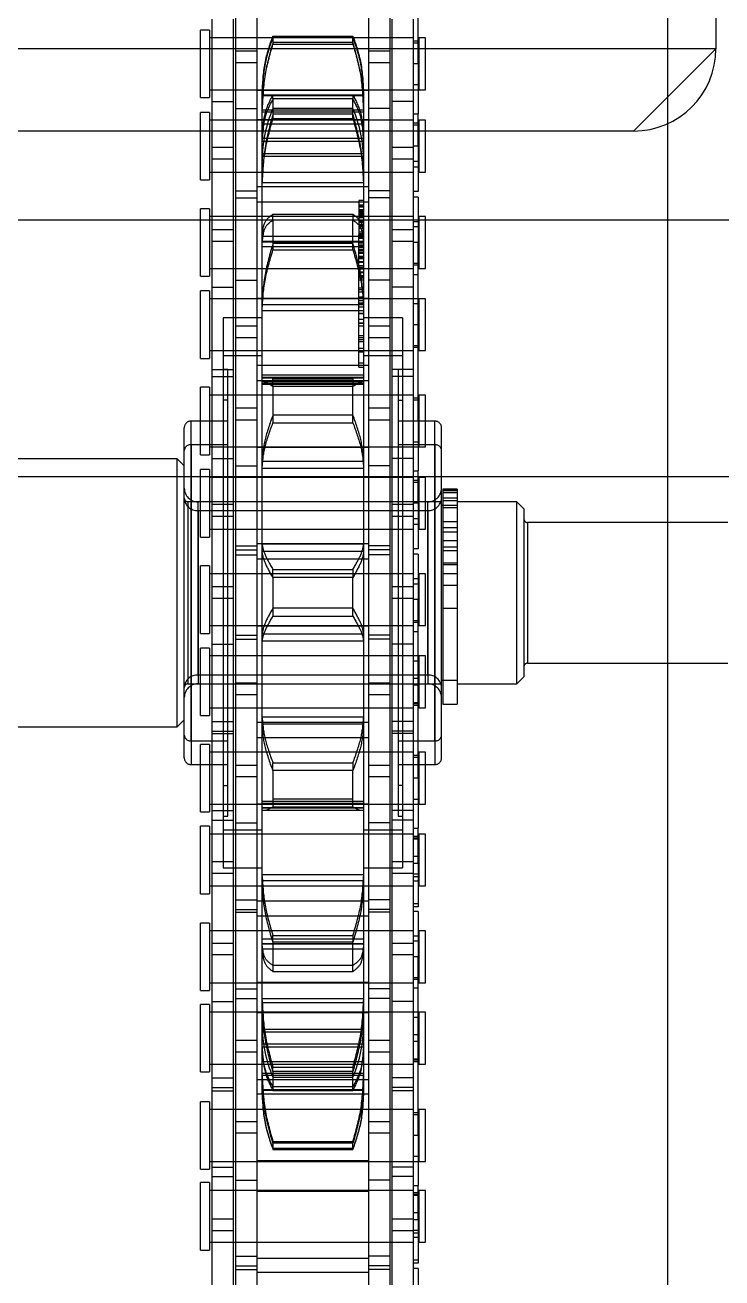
# Model space of a CAD drawing. Header units: metres. Extents: x 0 to 63075, y 0 to 44550.
# Drawn here: x 14129 to 14178.5, y 27195.8 to 27284.9 of the extents above; entities that cross this region are included whole.
import ezdxf

# ---------------------------------------------------------------- set-up
doc = ezdxf.new("R2010")
doc.units = ezdxf.units.M
doc.header["$LTSCALE"] = 75
doc.linetypes.add('HIDDEN2', pattern=[4.7625, 3.175, -1.5875])
for name, color, linetype in [('SDM', 7, 'Continuous'), ('SL4', 4, 'Continuous'), ('ST1', 7, 'HIDDEN2')]:
    doc.layers.add(name, color=color, linetype=linetype)

# ---------------------------------------------------------------- blocks, each defined once
blk = doc.blocks.new('A$Cb6dca9d5')
at = {"layer": 'SL4'}
blk.add_line((328.24, 215), (328.24, 1004.763), dxfattribs=at)
at = {"layer": 'ST1'}
for p, q in [((328.24, 215), (328.24, 1004.763)), ((331.65, 588.9), (331.65, 543.45)), ((310.489, 542.377), (310.489, 555.077)), ((297.515, 539.202), (297.515, 548.297)), ((299.035, 539.202), (299.035, 548.297)), ((306.965, 539.202), (306.965, 548.297)), ((308.485, 539.202), (308.485, 548.297)), ((295.843, 536.457), (295.843, 545.552)), ((297.363, 536.457), (297.363, 545.552)), ((308.637, 536.457), (308.637, 545.552)), ((310.157, 536.457), (310.157, 545.552)), ((295, 539.979), (295, 544.776)), ((295.659, 544.776), (295, 544.776)), ((295.659, 544.776), (295.659, 539.979)), ((300.157, 544.35), (305.843, 544.35)), ((331.65, 543.45), (54.35, 543.45)), ((310.157, 544.222), (295.659, 544.222)), ((297.363, 544.222), (295.843, 544.222)), ((299.035, 544.222), (297.515, 544.222)), ((306.965, 544.222), (299.035, 544.222)), ((300.157, 544.269), (300.157, 543.773)), ((305.843, 544.269), (300.157, 544.269)), ((305.843, 543.893), (300.157, 543.893)), ((300.157, 543.773), (305.843, 543.773)), ((305.843, 543.773), (305.843, 544.269)), ((308.485, 544.222), (306.965, 544.222)), ((310.157, 544.222), (308.637, 544.222)), ((310.489, 543.996), (310.157, 543.996)), ((310.526, 543.853), (310.157, 543.853)), ((310.526, 544.222), (310.526, 540.532)), ((311, 544.222), (310.526, 544.222)), ((311, 540.532), (311, 544.222)), ((325.8, 537.6), (331.65, 543.45)), ((297.515, 543.309), (299.035, 543.309)), ((306.965, 543.309), (308.485, 543.309)), ((299.035, 542.449), (297.515, 542.449)), ((308.485, 542.449), (306.965, 542.449)), ((310.489, 542.377), (310.157, 542.377)), ((310.489, 542.377), (310.489, 538.825)), ((310.157, 540.901), (310.526, 540.901)), ((295, 539.979), (295.659, 539.979)), ((295.659, 540.532), (310.157, 540.532)), ((295.843, 540.532), (297.363, 540.532)), ((297.515, 540.532), (299.035, 540.532)), ((299.035, 540.532), (306.965, 540.532)), ((306.965, 540.489), (299.035, 540.489)), ((299.395, 540.141), (299.395, 540.261)), ((299.395, 539.073), (299.395, 540.217)), ((306.605, 540.141), (299.395, 540.141)), ((306.605, 540.098), (299.395, 540.098)), ((300.157, 540.152), (305.843, 540.152)), ((300.157, 539.88), (300.157, 540.152)), ((300.157, 539.88), (300.157, 539.206)), ((305.843, 539.88), (300.157, 539.88)), ((305.843, 540.152), (305.843, 539.88)), ((305.843, 539.206), (305.843, 539.88)), ((306.605, 540.261), (306.605, 540.141)), ((306.605, 540.217), (306.605, 539.073)), ((306.965, 540.532), (308.485, 540.532)), ((308.637, 540.532), (310.489, 540.532)), ((310.526, 540.532), (311, 540.532)), ((295.843, 539.704), (297.363, 539.704)), ((297.515, 539.202), (299.035, 539.202)), ((297.515, 532.852), (297.515, 539.202)), ((299.035, 532.852), (299.035, 539.202)), ((306.605, 539.078), (299.395, 539.078)), ((299.395, 538.943), (299.395, 539.073)), ((300.157, 539.206), (300.157, 538.491)), ((305.843, 539.206), (300.157, 539.206)), ((305.843, 538.491), (305.843, 539.206)), ((306.605, 539.073), (306.605, 538.943)), ((308.485, 539.202), (306.965, 539.202)), ((306.965, 532.852), (306.965, 539.202)), ((308.485, 532.852), (308.485, 539.202)), ((310.157, 539.704), (308.637, 539.704)), ((295, 534.131), (295, 538.928)), ((295.659, 538.928), (295, 538.928)), ((295.659, 538.928), (295.659, 534.131)), ((310.157, 538.374), (295.659, 538.374)), ((297.363, 538.374), (295.843, 538.374)), ((299.035, 538.374), (297.515, 538.374)), ((299.035, 538.417), (306.965, 538.417)), ((306.965, 538.374), (299.035, 538.374)), ((306.605, 538.943), (299.395, 538.943)), ((299.395, 536.95), (299.395, 538.943)), ((299.395, 538.12), (306.605, 538.12)), ((305.843, 538.798), (300.157, 538.798)), ((300.157, 538.491), (305.843, 538.491)), ((306.605, 538.943), (306.605, 536.95)), ((308.485, 538.374), (306.965, 538.374)), ((310.157, 538.374), (308.637, 538.374)), ((310.157, 538.825), (310.489, 538.825)), ((310.489, 538.148), (310.157, 538.148)), ((310.489, 536.529), (310.489, 538.825)), ((310.526, 538.374), (310.526, 534.684)), ((311, 538.374), (310.526, 538.374)), ((311, 534.684), (311, 538.374)), ((325.8, 537.6), (60.2, 537.6)), ((310.526, 538.005), (310.157, 538.005)), ((295.843, 535.597), (295.843, 536.457)), ((295.843, 536.457), (297.363, 536.457)), ((297.363, 535.597), (297.363, 536.457)), ((306.605, 537.072), (299.395, 537.072)), ((299.395, 535.47), (299.395, 536.95)), ((306.605, 536.856), (299.395, 536.856)), ((306.605, 536.95), (306.605, 535.47)), ((308.637, 535.597), (308.637, 536.457)), ((308.637, 536.457), (310.157, 536.457)), ((310.489, 536.529), (310.157, 536.529)), ((310.157, 535.597), (310.157, 536.457)), ((310.489, 536.529), (310.489, 533.298)), ((295.843, 526.502), (295.843, 535.597)), ((297.363, 535.597), (295.843, 535.597)), ((297.363, 526.502), (297.363, 535.597)), ((299.395, 536.004), (306.605, 536.004)), ((299.395, 535.823), (306.605, 535.823)), ((299.395, 533.746), (299.395, 535.47)), ((306.605, 535.47), (306.605, 533.746)), ((308.637, 526.502), (308.637, 535.597)), ((310.157, 535.597), (308.637, 535.597)), ((310.157, 526.502), (310.157, 535.597)), ((295.659, 534.684), (310.157, 534.684)), ((295.843, 534.684), (297.363, 534.684)), ((297.515, 534.684), (299.035, 534.684)), ((299.035, 534.684), (306.965, 534.684)), ((306.965, 534.684), (308.485, 534.684)), ((308.637, 534.684), (310.157, 534.684)), ((310.489, 535.422), (310.157, 535.422)), ((310.157, 535.053), (310.526, 535.053)), ((310.526, 534.684), (311, 534.684)), ((295, 534.131), (295.659, 534.131)), ((306.605, 533.918), (299.395, 533.918)), ((299.395, 533.623), (299.395, 533.746)), ((306.605, 533.746), (306.605, 533.623)), ((297.515, 533.354), (299.035, 533.354)), ((297.515, 532.852), (299.035, 532.852)), ((297.515, 523.757), (297.515, 532.852)), ((306.965, 533.637), (299.035, 533.637)), ((299.035, 523.757), (299.035, 532.852)), ((306.605, 533.623), (299.395, 533.623)), ((299.395, 529.802), (299.395, 533.623)), ((306.605, 533.623), (306.605, 529.802)), ((308.485, 533.354), (306.965, 533.354)), ((308.485, 532.852), (306.965, 532.852)), ((306.965, 523.757), (306.965, 532.852)), ((308.485, 523.757), (308.485, 532.852)), ((310.489, 533.298), (310.157, 533.298)), ((310.489, 532.908), (310.157, 532.908)), ((310.489, 532.908), (310.489, 529.677)), ((295, 527.279), (295, 532.076)), ((295.659, 532.076), (295, 532.076)), ((295.659, 532.076), (295.659, 527.279)), ((299.035, 532.569), (306.965, 532.569)), ((306.27, 532.66), (306.27, 532.276)), ((306.605, 532.66), (306.27, 532.66)), ((306.605, 532.325), (306.27, 532.325)), ((306.27, 532.276), (306.605, 532.276)), ((306.27, 532.276), (306.27, 532.201)), ((306.27, 532.201), (306.27, 531.904)), ((306.27, 532.201), (306.605, 532.201)), ((306.605, 531.996), (306.27, 531.996)), ((306.27, 531.99), (306.605, 531.99)), ((306.27, 531.925), (306.605, 531.925)), ((306.27, 531.904), (306.27, 531.815)), ((306.27, 531.904), (306.605, 531.904)), ((337.765, 531.25), (262.765, 531.25)), ((310.157, 531.522), (295.659, 531.522)), ((297.363, 531.522), (295.843, 531.522)), ((299.035, 531.522), (297.515, 531.522)), ((306.965, 531.522), (299.035, 531.522)), ((300.157, 531.685), (305.843, 531.685)), ((300.157, 531.255), (300.157, 531.685)), ((300.157, 531.255), (300.157, 529.141)), ((305.843, 531.255), (300.157, 531.255)), ((305.843, 531.685), (305.843, 531.255)), ((305.843, 529.141), (305.843, 531.255)), ((306.605, 531.833), (306.27, 531.833)), ((306.27, 531.815), (306.27, 531.485)), ((306.27, 531.815), (306.605, 531.815)), ((306.605, 531.683), (306.27, 531.683)), ((306.27, 531.682), (306.605, 531.682)), ((306.605, 531.664), (306.27, 531.664)), ((306.27, 531.643), (306.605, 531.643)), ((306.27, 531.492), (306.605, 531.492)), ((306.27, 531.485), (306.27, 530.703)), ((306.27, 531.485), (306.605, 531.485)), ((306.27, 531.483), (306.605, 531.483)), ((306.27, 531.464), (306.605, 531.464)), ((306.27, 531.455), (306.605, 531.455)), ((306.27, 531.255), (306.605, 531.255)), ((306.27, 531.193), (306.605, 531.193)), ((306.27, 531.154), (306.605, 531.154)), ((306.27, 531.096), (306.605, 531.096)), ((308.485, 531.522), (306.965, 531.522)), ((310.157, 531.522), (308.637, 531.522)), ((310.526, 531.153), (310.157, 531.153)), ((310.526, 531.522), (310.526, 527.832)), ((311, 531.522), (310.526, 531.522)), ((311, 527.832), (311, 531.522)), ((295.843, 530.609), (297.363, 530.609)), ((306.605, 530.106), (299.395, 530.106)), ((306.27, 530.944), (306.605, 530.944)), ((306.27, 530.868), (306.605, 530.868)), ((306.27, 530.844), (306.605, 530.844)), ((306.27, 530.703), (306.27, 530.247)), ((306.27, 530.703), (306.605, 530.703)), ((306.27, 530.441), (306.605, 530.441)), ((306.27, 530.309), (306.605, 530.309)), ((306.27, 530.247), (306.605, 530.247)), ((306.27, 530.028), (306.27, 530.247)), ((306.27, 530.155), (306.605, 530.155)), ((306.27, 530.139), (306.605, 530.139)), ((308.637, 530.609), (310.157, 530.609)), ((310.489, 530.784), (310.157, 530.784)), ((297.363, 529.749), (295.843, 529.749)), ((299.395, 524.924), (299.395, 529.802)), ((306.605, 529.743), (299.395, 529.743)), ((299.395, 529.729), (306.605, 529.729)), ((299.395, 529.388), (306.605, 529.388)), ((305.843, 529.597), (300.157, 529.597)), ((306.27, 530.069), (306.605, 530.069)), ((306.27, 530.034), (306.605, 530.034)), ((306.27, 529.342), (306.27, 530.028)), ((306.27, 530.028), (306.605, 530.028)), ((306.27, 530.005), (306.605, 530.005)), ((306.27, 529.976), (306.605, 529.976)), ((306.27, 529.766), (306.605, 529.766)), ((306.27, 529.648), (306.605, 529.648)), ((306.27, 529.501), (306.605, 529.501)), ((306.27, 529.481), (306.605, 529.481)), ((306.27, 529.166), (306.27, 529.342)), ((306.27, 529.342), (306.605, 529.342)), ((306.27, 529.313), (306.605, 529.313)), ((306.605, 529.802), (306.605, 524.924)), ((310.157, 529.749), (308.637, 529.749)), ((310.489, 529.677), (310.157, 529.677)), ((310.489, 516.977), (310.489, 529.677)), ((300.157, 529.141), (305.843, 529.141)), ((306.27, 528.275), (306.27, 529.166)), ((306.27, 529.166), (306.605, 529.166)), ((306.27, 529.112), (306.605, 529.112)), ((306.27, 528.99), (306.605, 528.99)), ((306.27, 528.905), (306.605, 528.905)), ((306.27, 528.702), (306.605, 528.702)), ((306.27, 528.604), (306.605, 528.604)), ((306.27, 528.529), (306.605, 528.529)), ((306.27, 528.313), (306.605, 528.313)), ((295.659, 527.832), (310.157, 527.832)), ((295.843, 527.832), (297.363, 527.832)), ((297.515, 527.832), (299.035, 527.832)), ((299.035, 527.832), (306.965, 527.832)), ((306.965, 527.789), (299.035, 527.789)), ((306.27, 528.045), (306.27, 528.275)), ((306.27, 528.275), (306.605, 528.275)), ((306.27, 528.048), (306.605, 528.048)), ((306.27, 526.692), (306.27, 528.045)), ((306.27, 528.045), (306.605, 528.045)), ((306.27, 527.919), (306.605, 527.919)), ((306.27, 527.812), (306.605, 527.812)), ((306.27, 527.59), (306.605, 527.59)), ((306.27, 527.531), (306.605, 527.531)), ((306.965, 527.832), (308.485, 527.832)), ((308.637, 527.832), (310.157, 527.832)), ((310.157, 528.201), (310.526, 528.201)), ((310.489, 528.058), (310.157, 528.058)), ((310.526, 527.832), (311, 527.832)), ((295, 527.279), (295.659, 527.279)), ((297.515, 527.004), (299.035, 527.004)), ((306.27, 527.323), (306.605, 527.323)), ((306.27, 527.243), (306.605, 527.243)), ((306.27, 527.17), (306.605, 527.17)), ((306.27, 527.024), (306.605, 527.024)), ((306.27, 526.458), (306.27, 526.692)), ((308.485, 527.004), (306.965, 527.004)), ((310.489, 527.381), (310.157, 527.381)), ((295, 521.431), (295, 526.228)), ((295.659, 526.228), (295, 526.228)), ((295.659, 526.228), (295.659, 521.431)), ((310.157, 525.674), (295.659, 525.674)), ((295.843, 526.502), (297.363, 526.502)), ((295.843, 520.152), (295.843, 526.502)), ((297.363, 525.674), (295.843, 525.674)), ((297.363, 520.152), (297.363, 526.502)), ((299.035, 525.674), (297.515, 525.674)), ((299.035, 525.717), (306.965, 525.717)), ((306.965, 525.674), (299.035, 525.674)), ((306.27, 526.458), (306.605, 526.458)), ((306.27, 525.373), (306.27, 526.458)), ((306.27, 526.338), (306.605, 526.338)), ((306.27, 526.162), (306.605, 526.162)), ((306.27, 525.818), (306.605, 525.818)), ((308.485, 525.674), (306.965, 525.674)), ((310.157, 526.502), (308.637, 526.502)), ((308.637, 520.152), (308.637, 526.502)), ((310.489, 525.674), (308.637, 525.674)), ((310.157, 520.152), (310.157, 526.502)), ((310.526, 525.674), (310.526, 521.984)), ((311, 525.674), (310.526, 525.674)), ((311, 521.984), (311, 525.674)), ((306.605, 525.243), (299.395, 525.243)), ((299.395, 524.821), (299.395, 524.924)), ((306.605, 524.821), (299.395, 524.821)), ((299.395, 519.633), (299.395, 524.821)), ((306.27, 525.553), (306.605, 525.553)), ((306.27, 525.102), (306.27, 525.373)), ((306.27, 525.373), (306.605, 525.373)), ((306.27, 525.368), (306.605, 525.368)), ((306.27, 525.322), (306.605, 525.322)), ((306.27, 525.102), (306.605, 525.102)), ((306.27, 524.21), (306.27, 525.102)), ((306.605, 524.924), (306.605, 524.821)), ((306.605, 524.821), (306.605, 519.633)), ((310.526, 525.305), (310.157, 525.305)), ((296.625, 524.307), (296.625, 521.617)), ((299.395, 524.307), (296.625, 524.307)), ((306.27, 524.658), (306.605, 524.658)), ((306.27, 524.633), (306.605, 524.633)), ((306.27, 522.162), (306.27, 524.21)), ((306.27, 524.21), (306.605, 524.21)), ((306.27, 523.969), (306.605, 523.969)), ((306.27, 523.938), (306.605, 523.938)), ((309.375, 524.307), (306.605, 524.307)), ((309.375, 524.307), (309.375, 521.617)), ((297.515, 522.897), (297.515, 523.757)), ((297.515, 523.757), (299.035, 523.757)), ((299.035, 522.897), (299.035, 523.757)), ((306.27, 523.736), (306.605, 523.736)), ((306.27, 523.065), (306.605, 523.065)), ((306.965, 522.897), (306.965, 523.757)), ((306.965, 523.757), (308.485, 523.757)), ((308.485, 522.897), (308.485, 523.757)), ((310.489, 523.829), (310.157, 523.829)), ((297.515, 513.802), (297.515, 522.897)), ((299.035, 522.897), (297.515, 522.897)), ((299.035, 513.802), (299.035, 522.897)), ((306.27, 522.906), (306.605, 522.906)), ((306.27, 522.764), (306.605, 522.764)), ((306.27, 522.635), (306.605, 522.635)), ((306.27, 521.889), (306.27, 522.162)), ((306.27, 522.162), (306.605, 522.162)), ((306.965, 513.802), (306.965, 522.897)), ((308.485, 522.897), (306.965, 522.897)), ((308.485, 513.802), (308.485, 522.897)), ((310.157, 522.353), (310.526, 522.353)), ((310.489, 522.21), (310.157, 522.21)), ((295, 521.431), (295.659, 521.431)), ((295.659, 521.984), (310.157, 521.984)), ((295.843, 521.984), (297.363, 521.984)), ((296.625, 521.617), (296.625, 485.219)), ((299.395, 521.617), (296.625, 521.617)), ((297.515, 521.984), (299.035, 521.984)), ((299.035, 521.984), (306.965, 521.984)), ((306.27, 521.889), (306.605, 521.889)), ((306.27, 520.816), (306.27, 521.889)), ((309.375, 521.617), (306.605, 521.617)), ((306.965, 521.984), (308.485, 521.984)), ((308.637, 521.984), (310.157, 521.984)), ((309.375, 521.617), (309.375, 485.219)), ((310.526, 521.984), (311, 521.984)), ((295.843, 520.654), (297.363, 520.654)), ((296.944, 520.642), (296.625, 520.642)), ((296.944, 518.457), (296.944, 520.642)), ((306.965, 520.937), (299.035, 520.937)), ((306.27, 521.117), (306.605, 521.117)), ((306.27, 520.816), (306.605, 520.816)), ((310.157, 520.654), (308.637, 520.654)), ((309.056, 520.642), (309.056, 518.457)), ((309.375, 520.642), (309.056, 520.642)), ((295.843, 520.152), (297.363, 520.152)), ((295.843, 511.057), (295.843, 520.152)), ((297.363, 511.057), (297.363, 520.152)), ((299.035, 519.869), (306.965, 519.869)), ((306.608, 520.229), (299.393, 520.229)), ((306.608, 519.735), (299.393, 519.735)), ((306.605, 520.083), (299.395, 520.083)), ((299.395, 520.052), (306.605, 520.052)), ((299.395, 513.669), (299.395, 519.633)), ((306.605, 519.618), (299.395, 519.618)), ((299.395, 519.593), (306.605, 519.593)), ((300.157, 519.435), (300.157, 519.971)), ((300.157, 519.971), (305.843, 519.971)), ((300.157, 519.435), (300.157, 516.851)), ((305.843, 519.435), (300.157, 519.435)), ((305.843, 519.971), (305.843, 519.435)), ((305.843, 516.851), (305.843, 519.435)), ((306.605, 519.633), (306.605, 513.669)), ((310.157, 520.152), (308.637, 520.152)), ((308.637, 511.057), (308.637, 520.152)), ((310.157, 511.057), (310.157, 520.152)), ((295, 514.579), (295, 519.376)), ((295.659, 519.376), (295, 519.376)), ((295.659, 519.376), (295.659, 514.579)), ((310.157, 518.822), (295.659, 518.822)), ((297.363, 518.822), (295.843, 518.822)), ((299.035, 518.822), (297.515, 518.822)), ((306.965, 518.822), (299.035, 518.822)), ((308.485, 518.822), (306.965, 518.822)), ((310.157, 518.822), (308.637, 518.822)), ((310.489, 518.596), (310.157, 518.596)), ((310.526, 518.822), (310.526, 515.132)), ((311, 518.822), (310.526, 518.822)), ((311, 515.132), (311, 518.822)), ((296.944, 518.457), (296.625, 518.457)), ((296.944, 488.883), (296.944, 518.457)), ((297.515, 517.909), (299.035, 517.909)), ((306.965, 517.909), (308.485, 517.909)), ((309.056, 518.457), (309.375, 518.457)), ((309.056, 518.457), (309.056, 488.883)), ((310.526, 518.453), (310.157, 518.453)), ((296.944, 516.978), (294.344, 516.978)), ((294.344, 494.228), (294.344, 516.977)), ((299.035, 517.049), (297.515, 517.049)), ((305.843, 517.401), (300.157, 517.401)), ((300.157, 516.851), (305.843, 516.851)), ((308.485, 517.049), (306.965, 517.049)), ((311.656, 516.978), (309.056, 516.978)), ((310.489, 516.977), (310.157, 516.977)), ((310.489, 516.977), (310.489, 513.425)), ((311.656, 494.228), (311.656, 516.977)), ((293.855, 514.875), (293.855, 516.489)), ((312.145, 514.875), (312.145, 516.489)), ((294.344, 515.297), (294.344, 492.548)), ((296.944, 515.297), (294.344, 515.297)), ((295.659, 515.132), (310.157, 515.132)), ((295.843, 515.132), (297.363, 515.132)), ((297.515, 515.132), (299.035, 515.132)), ((299.035, 515.132), (306.965, 515.132)), ((306.965, 515.089), (299.035, 515.089)), ((306.965, 515.132), (308.485, 515.132)), ((308.637, 515.132), (310.489, 515.132)), ((311.656, 515.297), (309.056, 515.297)), ((310.157, 515.501), (310.526, 515.501)), ((310.526, 515.132), (311, 515.132)), ((311.656, 515.297), (311.656, 492.548)), ((293.355, 514.288), (262.765, 514.288)), ((293.355, 512.977), (293.355, 514.288)), ((293.855, 513.788), (293.355, 514.288)), ((293.855, 493.036), (293.855, 514.875)), ((295, 514.579), (295.659, 514.579)), ((295.843, 514.304), (297.363, 514.304)), ((306.605, 514.097), (299.395, 514.097)), ((310.157, 514.304), (308.637, 514.304)), ((312.145, 493.036), (312.145, 514.875)), ((295, 508.731), (295, 513.528)), ((295.659, 513.528), (295, 513.528)), ((295.659, 513.528), (295.659, 508.731)), ((297.515, 513.802), (299.035, 513.802)), ((297.515, 507.452), (297.515, 513.802)), ((299.035, 507.452), (299.035, 513.802)), ((299.395, 513.6), (299.395, 513.669)), ((306.605, 513.6), (299.395, 513.6)), ((299.395, 507.7), (299.395, 513.6)), ((306.605, 513.669), (306.605, 513.6)), ((306.605, 513.6), (306.605, 507.7)), ((308.485, 513.802), (306.965, 513.802)), ((306.965, 507.452), (306.965, 513.802)), ((308.485, 507.452), (308.485, 513.802)), ((310.157, 513.425), (310.489, 513.425)), ((310.489, 511.129), (310.489, 513.425)), ((337.765, 513), (231.25, 513)), ((293.355, 495.238), (293.355, 512.977)), ((310.157, 512.974), (295.659, 512.974)), ((297.363, 512.974), (295.843, 512.974)), ((299.035, 512.974), (297.515, 512.974)), ((299.035, 513.017), (306.965, 513.017)), ((306.965, 512.974), (299.035, 512.974)), ((308.485, 512.974), (306.965, 512.974)), ((310.157, 512.974), (308.637, 512.974)), ((310.489, 512.748), (310.157, 512.748)), ((310.526, 512.605), (310.157, 512.605)), ((310.526, 512.974), (310.526, 509.284)), ((311, 512.974), (310.526, 512.974)), ((311, 509.284), (311, 512.974)), ((312.245, 512.124), (312.245, 496.837)), ((313.245, 512.124), (312.245, 512.124)), ((313.245, 512.092), (312.245, 512.092)), ((312.245, 512.033), (313.245, 512.033)), ((312.245, 511.899), (313.245, 511.899)), ((312.245, 511.513), (313.245, 511.513)), ((312.245, 511.51), (313.245, 511.51)), ((313.245, 512.124), (313.245, 496.837)), ((312.145, 511.238), (294.105, 511.238)), ((294.105, 511.23), (294.105, 498.295)), ((311.168, 511.238), (294.832, 511.238)), ((294.832, 498.914), (294.832, 511.232)), ((294.832, 510.611), (294.832, 498.293)), ((294.832, 510.611), (311.168, 510.611)), ((295.843, 510.197), (295.843, 511.057)), ((295.843, 511.057), (297.363, 511.057)), ((297.363, 510.197), (297.363, 511.057)), ((308.637, 510.197), (308.637, 511.057)), ((308.637, 511.057), (310.157, 511.057)), ((310.489, 511.129), (310.157, 511.129)), ((310.157, 510.197), (310.157, 511.057)), ((310.489, 511.129), (310.489, 507.898)), ((311.168, 498.914), (311.168, 511.232)), ((311.168, 510.611), (311.168, 498.293)), ((313.245, 510.963), (312.145, 510.963)), ((312.245, 511.321), (313.245, 511.321)), ((313.245, 510.963), (312.245, 510.963)), ((313.245, 510.794), (312.245, 510.794)), ((317.5, 511.238), (313.245, 511.238)), ((317.5, 510.346), (317.5, 511.238)), ((318, 510.738), (317.5, 511.238)), ((318, 510.738), (318, 509.915)), ((295.843, 501.102), (295.843, 510.197)), ((297.363, 510.197), (295.843, 510.197)), ((297.363, 501.102), (297.363, 510.197)), ((308.637, 501.102), (308.637, 510.197)), ((310.157, 510.197), (308.637, 510.197)), ((310.157, 501.102), (310.157, 510.197)), ((310.489, 510.022), (310.157, 510.022)), ((310.157, 509.653), (310.526, 509.653)), ((312.245, 509.837), (313.245, 509.837)), ((317.5, 498.288), (317.5, 510.346)), ((318, 509.915), (318, 498.788)), ((332.5, 509.763), (318.25, 509.763)), ((318.25, 509.762), (318.25, 499.799)), ((295, 508.731), (295.659, 508.731)), ((295.659, 509.284), (310.157, 509.284)), ((295.843, 509.284), (297.363, 509.284)), ((297.515, 509.284), (299.035, 509.284)), ((299.035, 509.284), (306.965, 509.284)), ((306.965, 509.284), (308.485, 509.284)), ((308.637, 509.284), (310.157, 509.284)), ((310.526, 509.284), (311, 509.284)), ((312.245, 509.405), (313.245, 509.405)), ((312.245, 509.094), (313.245, 509.094)), ((297.515, 508.093), (299.035, 508.093)), ((297.515, 507.818), (299.035, 507.818)), ((306.965, 508.237), (299.035, 508.237)), ((306.605, 508.212), (299.395, 508.212)), ((308.485, 508.093), (306.965, 508.093)), ((308.485, 507.818), (306.965, 507.818)), ((310.489, 507.898), (310.157, 507.898)), ((313.245, 508.466), (312.245, 508.466)), ((312.245, 508.039), (313.245, 508.039)), ((297.515, 507.452), (299.035, 507.452)), ((297.515, 498.357), (297.515, 507.452)), ((299.035, 498.357), (299.035, 507.452)), ((299.035, 507.169), (306.965, 507.169)), ((306.605, 507.7), (299.395, 507.7)), ((299.395, 507.671), (299.395, 507.7)), ((299.395, 501.341), (299.395, 507.671)), ((306.605, 507.7), (306.605, 507.671)), ((306.605, 507.671), (306.605, 501.341)), ((308.485, 507.452), (306.965, 507.452)), ((306.965, 498.357), (306.965, 507.452)), ((308.485, 498.357), (308.485, 507.452)), ((310.489, 507.508), (310.157, 507.508)), ((310.489, 507.508), (310.489, 504.277)), ((312.245, 507.761), (313.245, 507.761)), ((295, 501.879), (295, 506.676)), ((295.659, 506.676), (295, 506.676)), ((295.659, 506.676), (295.659, 501.879)), ((310.157, 506.122), (295.659, 506.122)), ((297.363, 506.122), (295.843, 506.122)), ((299.035, 506.122), (297.515, 506.122)), ((306.965, 506.122), (299.035, 506.122)), ((300.157, 505.845), (300.157, 506.423)), ((300.157, 506.423), (305.843, 506.423)), ((305.843, 506.423), (305.843, 505.845)), ((308.485, 506.122), (306.965, 506.122)), ((310.157, 506.122), (308.637, 506.122)), ((310.526, 506.122), (310.526, 502.432)), ((311, 506.122), (310.526, 506.122)), ((311, 502.432), (311, 506.122)), ((312.245, 506.89), (313.245, 506.89)), ((312.245, 506.766), (313.245, 506.766)), ((312.245, 506.132), (313.245, 506.132)), ((295.843, 505.209), (297.363, 505.209)), ((300.157, 505.845), (300.157, 503.102)), ((305.843, 505.845), (300.157, 505.845)), ((305.843, 503.102), (305.843, 505.845)), ((308.637, 505.209), (310.157, 505.209)), ((310.526, 505.753), (310.157, 505.753)), ((310.489, 505.384), (310.157, 505.384)), ((312.245, 505.307), (313.245, 505.307)), ((297.363, 504.354), (295.843, 504.354)), ((310.157, 504.354), (308.637, 504.354)), ((310.489, 504.277), (310.157, 504.277)), ((310.489, 491.577), (310.489, 504.277)), ((305.843, 503.68), (300.157, 503.68)), ((312.245, 503.67), (313.245, 503.67)), ((300.157, 503.102), (305.843, 503.102)), ((310.157, 502.801), (310.526, 502.801)), ((310.489, 502.658), (310.157, 502.658)), ((295, 501.879), (295.659, 501.879)), ((295.659, 502.432), (310.157, 502.432)), ((295.843, 502.432), (297.363, 502.432)), ((297.515, 502.432), (299.035, 502.432)), ((297.515, 501.745), (299.035, 501.745)), ((299.035, 502.432), (306.965, 502.432)), ((306.965, 502.394), (299.035, 502.394)), ((306.605, 501.825), (299.395, 501.825)), ((306.965, 502.432), (308.485, 502.432)), ((308.485, 501.745), (306.965, 501.745)), ((308.637, 502.432), (310.157, 502.432)), ((310.489, 501.986), (310.157, 501.986)), ((310.526, 502.432), (311, 502.432)), ((295, 496.035), (295, 500.832)), ((295.659, 500.832), (295, 500.832)), ((295.659, 500.832), (295.659, 496.035)), ((295.843, 501.102), (297.363, 501.102)), ((295.843, 494.752), (295.843, 501.102)), ((297.363, 494.752), (297.363, 501.102)), ((297.515, 501.47), (299.035, 501.47)), ((299.395, 501.313), (299.395, 501.341)), ((306.605, 501.313), (299.395, 501.313)), ((299.395, 495.428), (299.395, 501.313)), ((306.605, 501.341), (306.605, 501.313)), ((306.605, 501.313), (306.605, 495.428)), ((308.485, 501.47), (306.965, 501.47)), ((310.157, 501.102), (308.637, 501.102)), ((308.637, 494.752), (308.637, 501.102)), ((310.157, 494.752), (310.157, 501.102)), ((310.157, 500.279), (295.659, 500.279)), ((297.363, 500.279), (295.843, 500.279)), ((299.035, 500.279), (297.515, 500.279)), ((299.035, 500.317), (306.965, 500.317)), ((306.965, 500.279), (299.035, 500.279)), ((308.485, 500.279), (306.965, 500.279)), ((310.489, 500.279), (308.637, 500.279)), ((310.526, 499.91), (310.157, 499.91)), ((310.526, 500.279), (310.526, 496.589)), ((311, 500.279), (310.526, 500.279)), ((311, 496.589), (311, 500.279)), ((311.168, 498.914), (294.832, 498.914)), ((318.25, 499.763), (332.5, 499.763)), ((294.105, 498.288), (312.145, 498.288)), ((294.832, 498.288), (311.168, 498.288)), ((297.515, 497.497), (297.515, 498.357)), ((297.515, 498.357), (299.035, 498.357)), ((299.035, 497.497), (299.035, 498.357)), ((306.965, 497.497), (306.965, 498.357)), ((306.965, 498.357), (308.485, 498.357)), ((308.485, 497.497), (308.485, 498.357)), ((310.489, 498.678), (310.157, 498.678)), ((310.489, 498.19), (310.157, 498.19)), ((312.145, 498.563), (313.245, 498.563)), ((312.245, 498.563), (313.245, 498.563)), ((313.245, 498.288), (317.5, 498.288)), ((317.5, 498.288), (318, 498.788)), ((297.515, 488.402), (297.515, 497.497)), ((299.035, 497.497), (297.515, 497.497)), ((299.035, 488.402), (299.035, 497.497)), ((306.965, 488.402), (306.965, 497.497)), ((308.485, 497.497), (306.965, 497.497)), ((308.485, 488.402), (308.485, 497.497)), ((295.659, 496.589), (310.157, 496.589)), ((295.843, 496.589), (297.363, 496.589)), ((297.515, 496.589), (299.035, 496.589)), ((299.035, 496.589), (306.965, 496.589)), ((306.965, 496.589), (308.485, 496.589)), ((308.637, 496.589), (310.157, 496.589)), ((310.157, 496.958), (310.526, 496.958)), ((310.489, 496.879), (310.157, 496.879)), ((310.489, 496.758), (310.157, 496.758)), ((310.526, 496.589), (311, 496.589)), ((312.245, 496.837), (313.245, 496.837)), ((293.355, 495.238), (293.855, 495.738)), ((295, 496.035), (295.659, 496.035)), ((295.843, 495.609), (297.363, 495.609)), ((306.965, 495.537), (299.035, 495.537)), ((306.605, 495.925), (299.395, 495.925)), ((306.605, 495.428), (299.395, 495.428)), ((299.395, 495.357), (299.395, 495.428)), ((299.395, 489.425), (299.395, 495.357)), ((306.605, 495.428), (306.605, 495.357)), ((306.605, 495.357), (306.605, 489.425)), ((310.157, 495.609), (308.637, 495.609)), ((262.765, 495.238), (293.355, 495.238)), ((295.843, 494.923), (297.363, 494.923)), ((295.843, 494.752), (297.363, 494.752)), ((295.843, 485.657), (295.843, 494.752)), ((297.363, 485.657), (297.363, 494.752)), ((299.035, 494.474), (306.965, 494.474)), ((310.157, 494.923), (308.637, 494.923)), ((310.157, 494.752), (308.637, 494.752)), ((308.637, 485.657), (308.637, 494.752)), ((310.157, 485.657), (310.157, 494.752)), ((294.344, 494.228), (296.944, 494.228)), ((295, 489.179), (295, 493.976)), ((295.659, 493.976), (295, 493.976)), ((295.659, 493.976), (295.659, 489.179)), ((309.056, 494.228), (311.656, 494.228)), ((310.157, 493.422), (295.659, 493.422)), ((297.363, 493.422), (295.843, 493.422)), ((299.035, 493.422), (297.515, 493.422)), ((306.965, 493.422), (299.035, 493.422)), ((300.157, 492.124), (300.157, 492.674)), ((300.157, 492.674), (305.843, 492.674)), ((305.843, 492.674), (305.843, 492.124)), ((308.485, 493.422), (306.965, 493.422)), ((310.157, 493.422), (308.637, 493.422)), ((310.489, 493.196), (310.157, 493.196)), ((310.526, 493.053), (310.157, 493.053)), ((310.526, 493.422), (310.526, 489.732)), ((311, 493.422), (310.526, 493.422)), ((311, 489.732), (311, 493.422)), ((294.344, 492.548), (296.944, 492.548)), ((297.515, 492.514), (299.035, 492.514)), ((300.157, 492.124), (300.157, 489.554)), ((305.843, 492.124), (300.157, 492.124)), ((305.843, 489.554), (305.843, 492.124)), ((306.965, 492.514), (308.485, 492.514)), ((309.056, 492.548), (311.656, 492.548)), ((296.625, 491.068), (296.944, 491.068)), ((299.035, 491.684), (297.515, 491.684)), ((308.485, 491.684), (306.965, 491.684)), ((309.375, 491.068), (309.056, 491.068)), ((310.489, 491.577), (310.157, 491.577)), ((310.489, 491.577), (310.489, 488.025)), ((305.843, 490.09), (300.157, 490.09)), ((310.157, 490.101), (310.526, 490.101)), ((295, 489.179), (295.659, 489.179)), ((295.659, 489.732), (310.157, 489.732)), ((295.843, 489.732), (297.363, 489.732)), ((295.843, 489.274), (297.363, 489.274)), ((297.515, 489.732), (299.035, 489.732)), ((299.035, 489.732), (306.965, 489.732)), ((306.965, 489.724), (299.035, 489.724)), ((299.393, 489.79), (306.608, 489.79)), ((299.393, 489.296), (306.608, 489.296)), ((306.605, 489.932), (299.395, 489.932)), ((306.605, 489.907), (299.395, 489.907)), ((306.605, 489.473), (299.395, 489.473)), ((306.605, 489.442), (299.395, 489.442)), ((299.395, 484.282), (299.395, 489.425)), ((300.157, 489.554), (305.843, 489.554)), ((306.605, 489.425), (306.605, 484.282)), ((306.965, 489.732), (308.485, 489.732)), ((308.637, 489.732), (310.489, 489.732)), ((310.157, 489.274), (308.637, 489.274)), ((310.526, 489.732), (311, 489.732)), ((295.843, 488.588), (297.363, 488.588)), ((296.625, 488.883), (296.944, 488.883)), ((297.515, 488.402), (299.035, 488.402)), ((297.515, 482.052), (297.515, 488.402)), ((299.035, 482.052), (299.035, 488.402)), ((308.485, 488.402), (306.965, 488.402)), ((306.965, 482.052), (306.965, 488.402)), ((308.485, 482.052), (308.485, 488.402)), ((310.157, 488.588), (308.637, 488.588)), ((309.056, 488.883), (309.375, 488.883)), ((295, 483.365), (295, 488.162)), ((295.659, 488.162), (295, 488.162)), ((295.659, 488.162), (295.659, 483.365)), ((310.157, 487.609), (295.659, 487.609)), ((297.363, 487.609), (295.843, 487.609)), ((296.625, 487.908), (299.395, 487.908)), ((299.035, 487.609), (297.515, 487.609)), ((299.035, 487.617), (306.965, 487.617)), ((306.965, 487.609), (299.035, 487.609)), ((306.605, 487.908), (309.375, 487.908)), ((308.485, 487.609), (306.965, 487.609)), ((310.157, 487.609), (308.637, 487.609)), ((310.157, 488.025), (310.489, 488.025)), ((310.489, 487.44), (310.157, 487.44)), ((310.489, 487.318), (310.157, 487.318)), ((310.489, 485.52), (310.489, 488.025)), ((310.526, 487.609), (310.526, 483.919)), ((311, 487.609), (310.526, 487.609)), ((311, 483.919), (311, 487.609)), ((310.526, 487.24), (310.157, 487.24)), ((295.843, 484.797), (295.843, 485.657)), ((295.843, 485.657), (297.363, 485.657)), ((297.363, 484.797), (297.363, 485.657)), ((308.637, 484.797), (308.637, 485.657)), ((308.637, 485.657), (310.157, 485.657)), ((310.489, 486.008), (310.157, 486.008)), ((310.157, 484.797), (310.157, 485.657)), ((295.843, 475.702), (295.843, 484.797)), ((297.363, 484.797), (295.843, 484.797)), ((296.625, 485.219), (299.395, 485.219)), ((297.363, 475.702), (297.363, 484.797)), ((306.605, 484.704), (299.395, 484.704)), ((306.605, 485.219), (309.375, 485.219)), ((308.637, 475.702), (308.637, 484.797)), ((310.157, 484.797), (308.637, 484.797)), ((310.489, 485.52), (310.157, 485.52)), ((310.157, 475.702), (310.157, 484.797)), ((310.489, 484.761), (310.157, 484.761)), ((310.489, 485.52), (310.489, 482.439)), ((295.659, 483.919), (310.157, 483.919)), ((295.843, 483.919), (297.363, 483.919)), ((297.515, 483.919), (299.035, 483.919)), ((299.035, 483.919), (306.965, 483.919)), ((306.605, 484.282), (299.395, 484.282)), ((299.395, 484.179), (299.395, 484.282)), ((299.395, 479.359), (299.395, 484.179)), ((306.605, 484.282), (306.605, 484.179)), ((306.605, 484.179), (306.605, 479.359)), ((306.965, 483.919), (308.485, 483.919)), ((308.637, 483.919), (310.157, 483.919)), ((310.489, 484.558), (310.157, 484.558)), ((310.157, 484.288), (310.526, 484.288)), ((310.526, 483.919), (311, 483.919)), ((295, 483.365), (295.659, 483.365)), ((297.515, 482.939), (299.035, 482.939)), ((308.485, 482.939), (306.965, 482.939)), ((297.515, 482.253), (299.035, 482.253)), ((297.515, 482.052), (299.035, 482.052)), ((297.515, 472.957), (297.515, 482.052)), ((306.965, 482.837), (299.035, 482.837)), ((299.035, 472.957), (299.035, 482.052)), ((308.485, 482.253), (306.965, 482.253)), ((308.485, 482.052), (306.965, 482.052)), ((306.965, 472.957), (306.965, 482.052)), ((308.485, 472.957), (308.485, 482.052)), ((310.489, 482.642), (310.157, 482.642)), ((310.489, 482.439), (310.157, 482.439)), ((310.489, 482.108), (310.157, 482.108)), ((310.489, 482.108), (310.489, 478.877)), ((295, 476.479), (295, 481.276)), ((295.659, 481.276), (295, 481.276)), ((295.659, 481.276), (295.659, 476.479)), ((299.035, 481.804), (306.965, 481.804)), ((310.157, 480.722), (295.659, 480.722)), ((297.363, 480.722), (295.843, 480.722)), ((299.035, 480.722), (297.515, 480.722)), ((306.965, 480.722), (299.035, 480.722)), ((300.157, 479.928), (300.157, 480.384)), ((300.157, 480.384), (305.843, 480.384)), ((305.843, 480.384), (305.843, 479.928)), ((308.485, 480.722), (306.965, 480.722)), ((310.157, 480.722), (308.637, 480.722)), ((310.526, 480.353), (310.157, 480.353)), ((310.526, 480.722), (310.526, 477.032)), ((311, 480.722), (310.526, 480.722)), ((311, 477.032), (311, 480.722)), ((295.843, 479.844), (297.363, 479.844)), ((306.605, 480.137), (299.395, 480.137)), ((306.605, 479.796), (299.395, 479.796)), ((306.605, 479.782), (299.395, 479.782)), ((306.605, 479.419), (299.395, 479.419)), ((299.395, 475.607), (299.395, 479.359)), ((305.843, 479.928), (300.157, 479.928)), ((300.157, 479.928), (300.157, 477.84)), ((305.843, 477.84), (305.843, 479.928)), ((306.605, 479.359), (306.605, 475.607)), ((308.637, 479.844), (310.157, 479.844)), ((310.489, 479.984), (310.157, 479.984)), ((297.363, 479.014), (295.843, 479.014)), ((310.157, 479.014), (308.637, 479.014)), ((310.489, 478.877), (310.157, 478.877)), ((310.489, 466.177), (310.489, 478.877)), ((305.843, 478.27), (300.157, 478.27)), ((300.157, 477.84), (305.843, 477.84)), ((295.659, 477.032), (310.157, 477.032)), ((295.843, 477.032), (297.363, 477.032)), ((297.515, 477.032), (299.035, 477.032)), ((306.965, 477.054), (299.035, 477.054)), ((299.035, 477.032), (306.965, 477.032)), ((306.965, 477.032), (308.485, 477.032)), ((308.637, 477.032), (310.157, 477.032)), ((310.157, 477.401), (310.526, 477.401)), ((310.489, 477.258), (310.157, 477.258)), ((310.489, 476.646), (310.157, 476.646)), ((310.526, 477.032), (311, 477.032)), ((295, 476.479), (295.659, 476.479)), ((297.515, 476.604), (299.035, 476.604)), ((297.515, 475.918), (299.035, 475.918)), ((306.605, 475.902), (299.395, 475.902)), ((308.485, 476.604), (306.965, 476.604)), ((308.485, 475.918), (306.965, 475.918)), ((295, 470.695), (295, 475.492)), ((295.659, 475.492), (295, 475.492)), ((295.659, 475.492), (295.659, 470.695)), ((310.157, 474.939), (295.659, 474.939)), ((295.843, 475.702), (297.363, 475.702)), ((295.843, 469.352), (295.843, 475.702)), ((297.363, 474.939), (295.843, 474.939)), ((297.363, 469.352), (297.363, 475.702)), ((299.035, 474.939), (297.515, 474.939)), ((306.965, 474.939), (299.035, 474.939)), ((299.035, 474.917), (306.965, 474.917)), ((306.605, 475.607), (299.395, 475.607)), ((299.395, 475.483), (299.395, 475.607)), ((299.395, 472.357), (299.395, 475.483)), ((306.605, 475.607), (306.605, 475.483)), ((306.605, 475.483), (306.605, 472.357)), ((308.485, 474.939), (306.965, 474.939)), ((310.157, 475.702), (308.637, 475.702)), ((308.637, 469.352), (308.637, 475.702)), ((310.489, 474.939), (308.637, 474.939)), ((310.157, 469.352), (310.157, 475.702)), ((310.526, 474.939), (310.526, 471.249)), ((311, 474.939), (310.526, 474.939)), ((311, 471.249), (311, 474.939)), ((310.526, 474.57), (310.157, 474.57)), ((306.605, 473.702), (299.395, 473.702)), ((306.605, 473.521), (299.395, 473.521)), ((310.489, 473.338), (310.157, 473.338)), ((297.515, 472.097), (297.515, 472.957)), ((297.515, 472.957), (299.035, 472.957)), ((299.035, 472.097), (299.035, 472.957)), ((306.605, 472.669), (299.395, 472.669)), ((306.605, 472.453), (299.395, 472.453)), ((299.395, 470.447), (299.395, 472.357)), ((306.605, 472.357), (306.605, 470.447)), ((306.965, 472.097), (306.965, 472.957)), ((306.965, 472.957), (308.485, 472.957)), ((308.485, 472.097), (308.485, 472.957)), ((310.489, 472.85), (310.157, 472.85)), ((297.515, 463.002), (297.515, 472.097)), ((299.035, 472.097), (297.515, 472.097)), ((299.035, 463.002), (299.035, 472.097)), ((306.605, 471.405), (299.395, 471.405)), ((306.965, 463.002), (306.965, 472.097)), ((308.485, 472.097), (306.965, 472.097)), ((308.485, 463.002), (308.485, 472.097)), ((310.157, 471.618), (310.526, 471.618)), ((310.489, 471.539), (310.157, 471.539)), ((310.489, 471.418), (310.157, 471.418)), ((295, 470.695), (295.659, 470.695)), ((295.659, 471.249), (310.157, 471.249)), ((295.843, 471.249), (297.363, 471.249)), ((297.515, 471.249), (299.035, 471.249)), ((299.035, 471.249), (306.965, 471.249)), ((306.605, 470.582), (299.395, 470.582)), ((306.605, 470.447), (299.395, 470.447)), ((299.395, 470.318), (299.395, 470.447)), ((300.157, 470.727), (300.157, 471.034)), ((300.157, 471.034), (305.843, 471.034)), ((305.843, 470.727), (300.157, 470.727)), ((300.157, 470.727), (300.157, 469.373)), ((305.843, 471.034), (305.843, 470.727)), ((305.843, 469.373), (305.843, 470.727)), ((306.605, 470.447), (306.605, 470.318)), ((306.965, 471.249), (308.485, 471.249)), ((308.637, 471.249), (310.157, 471.249)), ((310.526, 471.249), (311, 471.249)), ((295.843, 470.269), (297.363, 470.269)), ((295.843, 469.583), (297.363, 469.583)), ((306.965, 470.137), (299.035, 470.137)), ((299.395, 469.264), (299.395, 470.318)), ((300.157, 470.319), (305.843, 470.319)), ((305.843, 469.645), (300.157, 469.645)), ((306.605, 470.318), (306.605, 469.264)), ((310.157, 470.269), (308.637, 470.269)), ((310.157, 469.583), (308.637, 469.583)), ((295.843, 469.352), (297.363, 469.352)), ((295.843, 460.257), (295.843, 469.352)), ((297.363, 460.257), (297.363, 469.352)), ((299.035, 469.134), (306.965, 469.134)), ((306.605, 469.427), (299.395, 469.427)), ((306.605, 469.384), (299.395, 469.384)), ((300.157, 469.373), (305.843, 469.373)), ((310.157, 469.352), (308.637, 469.352)), ((308.637, 460.257), (308.637, 469.352)), ((310.157, 460.257), (310.157, 469.352)), ((295, 463.779), (295, 468.576)), ((295.659, 468.576), (295, 468.576)), ((295.659, 468.576), (295.659, 463.779)), ((310.157, 468.022), (295.659, 468.022)), ((297.363, 468.022), (295.843, 468.022)), ((299.035, 468.022), (297.515, 468.022)), ((306.965, 468.022), (299.035, 468.022)), ((308.485, 468.022), (306.965, 468.022)), ((310.157, 468.022), (308.637, 468.022)), ((310.489, 467.796), (310.157, 467.796)), ((310.526, 468.022), (310.526, 464.332)), ((311, 468.022), (310.526, 468.022)), ((311, 464.332), (311, 468.022)), ((297.515, 467.174), (299.035, 467.174)), ((306.965, 467.174), (308.485, 467.174)), ((310.526, 467.653), (310.157, 467.653)), ((299.035, 466.344), (297.515, 466.344)), ((308.485, 466.344), (306.965, 466.344)), ((310.489, 466.177), (310.157, 466.177)), ((310.489, 466.177), (310.489, 462.625)), ((300.157, 465.632), (300.157, 465.752)), ((300.157, 465.752), (305.843, 465.752)), ((305.843, 465.632), (300.157, 465.632)), ((300.157, 465.632), (300.157, 465.175)), ((305.843, 465.256), (300.157, 465.256)), ((300.157, 465.175), (305.843, 465.175)), ((305.843, 465.752), (305.843, 465.632)), ((305.843, 465.175), (305.843, 465.632)), ((295.659, 464.332), (310.157, 464.332)), ((295.843, 464.332), (297.363, 464.332)), ((297.515, 464.332), (299.035, 464.332)), ((306.965, 464.384), (299.035, 464.384)), ((299.035, 464.332), (306.965, 464.332)), ((306.965, 464.332), (308.485, 464.332)), ((308.637, 464.332), (310.489, 464.332)), ((310.157, 464.701), (310.526, 464.701)), ((310.526, 464.332), (311, 464.332)), ((295, 463.779), (295.659, 463.779)), ((295.843, 463.934), (297.363, 463.934)), ((310.157, 463.934), (308.637, 463.934)), ((295, 458.025), (295, 462.822)), ((295.659, 462.822), (295, 462.822)), ((295.659, 462.822), (295.659, 458.025)), ((295.843, 463.248), (297.363, 463.248)), ((297.515, 463.002), (299.035, 463.002)), ((297.515, 456.652), (297.515, 463.002)), ((299.035, 456.652), (299.035, 463.002)), ((308.485, 463.002), (306.965, 463.002)), ((306.965, 456.652), (306.965, 463.002)), ((308.485, 456.652), (308.485, 463.002)), ((310.157, 463.248), (308.637, 463.248)), ((310.157, 462.625), (310.489, 462.625)), ((310.489, 460.18), (310.489, 462.625)), ((310.157, 462.269), (295.659, 462.269)), ((297.363, 462.269), (295.843, 462.269)), ((299.035, 462.269), (297.515, 462.269)), ((306.965, 462.269), (299.035, 462.269)), ((299.035, 462.217), (306.965, 462.217)), ((308.485, 462.269), (306.965, 462.269)), ((310.157, 462.269), (308.637, 462.269)), ((310.489, 462.1), (310.157, 462.1)), ((310.489, 461.978), (310.157, 461.978)), ((310.526, 461.9), (310.157, 461.9)), ((310.526, 462.269), (310.526, 458.579)), ((311, 462.269), (310.526, 462.269)), ((311, 458.579), (311, 462.269)), ((310.489, 460.668), (310.157, 460.668)), ((295.843, 459.397), (295.843, 460.257)), ((295.843, 460.257), (297.363, 460.257)), ((297.363, 459.397), (297.363, 460.257)), ((308.637, 459.397), (308.637, 460.257)), ((308.637, 460.257), (310.157, 460.257)), ((310.157, 459.397), (310.157, 460.257)), ((310.489, 460.18), (310.157, 460.18)), ((310.489, 460.18), (310.489, 457.099)), ((295.843, 450.302), (295.843, 459.397)), ((297.363, 459.397), (295.843, 459.397)), ((297.363, 450.302), (297.363, 459.397)), ((308.637, 450.302), (308.637, 459.397)), ((310.157, 459.397), (308.637, 459.397)), ((310.489, 459.421), (310.157, 459.421)), ((310.157, 450.302), (310.157, 459.397)), ((310.489, 459.218), (310.157, 459.218)), ((310.157, 458.948), (310.526, 458.948)), ((295, 458.025), (295.659, 458.025)), ((295.659, 458.579), (310.157, 458.579)), ((295.843, 458.579), (297.363, 458.579)), ((297.515, 458.579), (299.035, 458.579)), ((299.035, 458.579), (306.965, 458.579)), ((306.965, 458.579), (308.485, 458.579)), ((308.637, 458.579), (310.157, 458.579)), ((310.526, 458.579), (311, 458.579)), ((297.515, 457.599), (299.035, 457.599)), ((306.965, 457.437), (299.035, 457.437)), ((308.485, 457.599), (306.965, 457.599)), ((310.489, 457.302), (310.157, 457.302)), ((310.489, 457.099), (310.157, 457.099)), ((297.515, 456.913), (299.035, 456.913)), ((297.515, 456.652), (299.035, 456.652)), ((297.515, 447.557), (297.515, 456.652)), ((299.035, 447.557), (299.035, 456.652)), ((299.035, 456.464), (306.965, 456.464)), ((308.485, 456.913), (306.965, 456.913)), ((308.485, 456.652), (306.965, 456.652)), ((306.965, 447.557), (306.965, 456.652)), ((308.485, 447.557), (308.485, 456.652)), ((310.489, 456.708), (310.157, 456.708)), ((310.489, 456.708), (310.489, 453.477))]:
    blk.add_line(p, q, dxfattribs=at)
for centre, radius, start, end in [((325.8, 543.45), 5.85, 270, 0), ((309.013, 535.454), 9.618, 157.03979, 179.90798), ((296.987, 535.454), 9.618, 0.09202, 22.96021), ((294.344, 516.489), 0.489, 90, 180), ((311.656, 516.489), 0.489, 0, 90), ((294.312, 514.839), 0.459, 86.08676, 175.46107), ((311.688, 514.839), 0.459, 4.53893, 93.91324), ((294.832, 512.215), 0.977, 180, 270), ((294.787, 511.543), 0.934, 183.05903, 272.76274), ((294.105, 511.488), 0.25, 180, 270), ((311.168, 512.215), 0.977, 270, 0), ((311.213, 511.543), 0.934, 267.23726, 356.94097), ((318.25, 510.013), 0.25, 180, 270), ((294.787, 497.982), 0.934, 87.23726, 176.94097), ((311.213, 497.982), 0.934, 3.05903, 92.76274), ((318.25, 499.513), 0.25, 90, 180), ((294.832, 497.31), 0.977, 90, 180), ((294.105, 498.038), 0.25, 90, 180), ((311.168, 497.31), 0.977, 0, 90), ((294.312, 494.686), 0.459, 184.53893, 273.91324), ((311.688, 494.686), 0.459, 266.08676, 355.46107), ((294.344, 493.036), 0.489, 180, 270), ((311.656, 493.036), 0.489, 270, 0), ((309.013, 474.071), 9.618, 180.09202, 202.96021), ((296.987, 474.071), 9.618, 337.03979, 359.90798)]:
    blk.add_arc(centre, radius, start, end, dxfattribs=at)
for points, knots in [([(299.395, 540.261), (299.433, 541.003), (299.508, 542.489), (299.941, 543.729), (300.157, 544.35)], [0, 0, 0, 0, 0.49948, 1, 1, 1, 1]), ([(305.843, 544.35), (306.059, 543.729), (306.492, 542.489), (306.567, 541.003), (306.605, 540.261)], [0, 0, 0, 0, 0.500513, 1, 1, 1, 1]), ([(300.157, 544.269), (299.941, 543.656), (299.508, 542.43), (299.433, 540.954), (299.395, 540.217)], [0, 0, 0, 0, 0.500152, 1, 1, 1, 1]), ([(300.157, 543.893), (299.941, 543.145), (299.508, 541.651), (299.433, 540.021), (299.395, 539.207)], [0, 0, 0, 0, 0.500529, 1, 1, 1, 1]), ([(299.395, 539.073), (299.433, 539.888), (299.508, 541.52), (299.941, 543.022), (300.157, 543.773)], [0, 0, 0, 0, 0.499459, 1, 1, 1, 1]), ([(306.605, 540.217), (306.567, 540.953), (306.492, 542.429), (306.06, 543.655), (305.843, 544.269)], [0, 0, 0, 0, 0.499124, 1, 1, 1, 1]), ([(306.605, 539.207), (306.567, 540.021), (306.492, 541.651), (306.059, 543.145), (305.843, 543.893)], [0, 0, 0, 0, 0.499464, 1, 1, 1, 1]), ([(305.843, 543.773), (306.059, 543.022), (306.492, 541.52), (306.567, 539.888), (306.605, 539.073)], [0, 0, 0, 0, 0.500533, 1, 1, 1, 1]), ([(299.395, 537.168), (299.433, 537.747), (299.508, 538.906), (299.94, 539.736), (300.157, 540.152)], [0, 0, 0, 0, 0.499427, 1, 1, 1, 1]), ([(300.157, 539.88), (299.941, 539.475), (299.508, 538.665), (299.433, 537.522), (299.395, 536.95)], [0, 0, 0, 0, 0.500133, 1, 1, 1, 1]), ([(305.843, 540.152), (306.059, 539.737), (306.492, 538.907), (306.567, 537.747), (306.605, 537.168)], [0, 0, 0, 0, 0.500372, 1, 1, 1, 1]), ([(306.605, 536.95), (306.567, 537.521), (306.492, 538.664), (306.06, 539.474), (305.843, 539.88)], [0, 0, 0, 0, 0.4990977, 1, 1, 1, 1]), ([(300.157, 538.798), (299.941, 538.006), (299.508, 536.424), (299.433, 534.836), (299.395, 534.042)], [0, 0, 0, 0, 0.500514, 1, 1, 1, 1]), ([(299.395, 533.746), (299.433, 534.536), (299.508, 536.118), (299.94, 537.699), (300.157, 538.491)], [0, 0, 0, 0, 0.4990975, 1, 1, 1, 1]), ([(306.605, 534.042), (306.567, 534.836), (306.492, 536.424), (306.059, 538.006), (305.843, 538.798)], [0, 0, 0, 0, 0.499479, 1, 1, 1, 1]), ([(305.843, 538.491), (306.059, 537.7), (306.492, 536.119), (306.567, 534.537), (306.605, 533.746)], [0, 0, 0, 0, 0.500133, 1, 1, 1, 1]), ([(299.395, 530.166), (299.433, 530.512), (299.508, 531.206), (299.94, 531.525), (300.157, 531.685)], [0, 0, 0, 0, 0.499098, 1, 1, 1, 1]), ([(300.157, 531.255), (299.941, 531.107), (299.508, 530.81), (299.433, 530.138), (299.395, 529.802)], [0, 0, 0, 0, 0.500534, 1, 1, 1, 1]), ([(305.843, 531.685), (306.059, 531.526), (306.492, 531.206), (306.567, 530.513), (306.605, 530.166)], [0, 0, 0, 0, 0.500133, 1, 1, 1, 1]), ([(306.605, 529.802), (306.567, 530.138), (306.492, 530.81), (306.059, 531.107), (305.843, 531.255)], [0, 0, 0, 0, 0.499459, 1, 1, 1, 1]), ([(300.157, 529.597), (299.941, 528.857), (299.508, 527.378), (299.433, 526.023), (299.395, 525.346)], [0, 0, 0, 0, 0.500261, 1, 1, 1, 1]), ([(306.605, 525.346), (306.567, 526.023), (306.492, 527.378), (306.06, 528.856), (305.843, 529.597)], [0, 0, 0, 0, 0.499419, 1, 1, 1, 1]), ([(299.395, 524.924), (299.433, 525.593), (299.508, 526.934), (299.94, 528.405), (300.157, 529.141)], [0, 0, 0, 0, 0.499124, 1, 1, 1, 1]), ([(305.843, 529.141), (306.059, 528.406), (306.492, 526.935), (306.567, 525.594), (306.605, 524.924)], [0, 0, 0, 0, 0.500152, 1, 1, 1, 1]), ([(300.157, 519.435), (299.923, 519.579), (299.627, 519.763), (299.557, 519.709), (299.542, 519.697)], [0, 0, 0, 0, 0.78694, 1, 1, 1, 1]), ([(306.458, 519.697), (306.443, 519.709), (306.373, 519.763), (306.077, 519.579), (305.843, 519.435)], [0, 0, 0, 0, 0.2130482, 1, 1, 1, 1]), ([(300.157, 517.401), (299.941, 516.802), (299.508, 515.604), (299.433, 514.646), (299.395, 514.168)], [0, 0, 0, 0, 0.500133, 1, 1, 1, 1]), ([(299.395, 513.669), (299.433, 514.138), (299.508, 515.076), (299.941, 516.259), (300.157, 516.851)], [0, 0, 0, 0, 0.499464, 1, 1, 1, 1]), ([(306.605, 514.168), (306.567, 514.646), (306.492, 515.603), (306.06, 516.801), (305.843, 517.401)], [0, 0, 0, 0, 0.499098, 1, 1, 1, 1]), ([(305.843, 516.851), (306.059, 516.259), (306.492, 515.076), (306.567, 514.138), (306.605, 513.669)], [0, 0, 0, 0, 0.500529, 1, 1, 1, 1]), ([(299.395, 508.184), (299.433, 507.973), (299.508, 507.551), (299.941, 506.799), (300.157, 506.423)], [0, 0, 0, 0, 0.499479, 1, 1, 1, 1]), ([(305.843, 506.423), (306.059, 506.799), (306.492, 507.551), (306.567, 507.973), (306.605, 508.184)], [0, 0, 0, 0, 0.500514, 1, 1, 1, 1]), ([(300.157, 505.845), (299.941, 506.231), (299.508, 507.003), (299.433, 507.448), (299.395, 507.671)], [0, 0, 0, 0, 0.500372, 1, 1, 1, 1]), ([(306.605, 507.671), (306.567, 507.448), (306.492, 507.003), (306.06, 506.231), (305.843, 505.845)], [0, 0, 0, 0, 0.499427, 1, 1, 1, 1]), ([(300.157, 503.68), (299.941, 503.294), (299.508, 502.522), (299.433, 502.077), (299.395, 501.854)], [0, 0, 0, 0, 0.500372, 1, 1, 1, 1]), ([(306.605, 501.854), (306.567, 502.077), (306.492, 502.522), (306.06, 503.294), (305.843, 503.68)], [0, 0, 0, 0, 0.499427, 1, 1, 1, 1]), ([(299.395, 501.341), (299.433, 501.552), (299.508, 501.974), (299.941, 502.726), (300.157, 503.102)], [0, 0, 0, 0, 0.499479, 1, 1, 1, 1]), ([(305.843, 503.102), (306.059, 502.726), (306.492, 501.974), (306.567, 501.552), (306.605, 501.341)], [0, 0, 0, 0, 0.500514, 1, 1, 1, 1]), ([(299.395, 495.856), (299.433, 495.387), (299.508, 494.449), (299.941, 493.266), (300.157, 492.674)], [0, 0, 0, 0, 0.499464, 1, 1, 1, 1]), ([(300.157, 492.124), (299.941, 492.723), (299.508, 493.921), (299.433, 494.879), (299.395, 495.357)], [0, 0, 0, 0, 0.500133, 1, 1, 1, 1]), ([(305.843, 492.674), (306.059, 493.266), (306.492, 494.449), (306.567, 495.387), (306.605, 495.856)], [0, 0, 0, 0, 0.500529, 1, 1, 1, 1]), ([(306.605, 495.357), (306.567, 494.879), (306.492, 493.922), (306.06, 492.724), (305.843, 492.124)], [0, 0, 0, 0, 0.499098, 1, 1, 1, 1]), ([(299.561, 489.324), (299.571, 489.315), (299.64, 489.255), (299.92, 489.417), (300.157, 489.554)], [0, 0, 0, 0, 0.151986, 1, 1, 1, 1]), ([(305.843, 489.554), (306.08, 489.417), (306.36, 489.256), (306.429, 489.315), (306.439, 489.324)], [0, 0, 0, 0, 0.847473, 1, 1, 1, 1]), ([(299.395, 484.601), (299.433, 483.932), (299.508, 482.591), (299.94, 481.12), (300.157, 480.384)], [0, 0, 0, 0, 0.499124, 1, 1, 1, 1]), ([(300.157, 479.928), (299.941, 480.668), (299.508, 482.147), (299.433, 483.502), (299.395, 484.179)], [0, 0, 0, 0, 0.500261, 1, 1, 1, 1]), ([(305.843, 480.384), (306.059, 481.119), (306.492, 482.59), (306.567, 483.931), (306.605, 484.601)], [0, 0, 0, 0, 0.500152, 1, 1, 1, 1]), ([(306.605, 484.179), (306.567, 483.502), (306.492, 482.147), (306.06, 480.669), (305.843, 479.928)], [0, 0, 0, 0, 0.499419, 1, 1, 1, 1]), ([(300.157, 478.27), (299.941, 478.418), (299.508, 478.715), (299.433, 479.387), (299.395, 479.723)], [0, 0, 0, 0, 0.500534, 1, 1, 1, 1]), ([(299.395, 479.359), (299.433, 479.013), (299.508, 478.319), (299.94, 478), (300.157, 477.84)], [0, 0, 0, 0, 0.499098, 1, 1, 1, 1]), ([(306.605, 479.723), (306.567, 479.387), (306.492, 478.715), (306.059, 478.418), (305.843, 478.27)], [0, 0, 0, 0, 0.499459, 1, 1, 1, 1]), ([(305.843, 477.84), (306.059, 477.999), (306.492, 478.319), (306.567, 479.012), (306.605, 479.359)], [0, 0, 0, 0, 0.500133, 1, 1, 1, 1]), ([(299.395, 475.779), (299.433, 474.989), (299.508, 473.407), (299.94, 471.826), (300.157, 471.034)], [0, 0, 0, 0, 0.499098, 1, 1, 1, 1]), ([(305.843, 471.034), (306.059, 471.825), (306.492, 473.406), (306.567, 474.988), (306.605, 475.779)], [0, 0, 0, 0, 0.500133, 1, 1, 1, 1]), ([(300.157, 470.727), (299.941, 471.519), (299.508, 473.101), (299.433, 474.689), (299.395, 475.483)], [0, 0, 0, 0, 0.500514, 1, 1, 1, 1]), ([(306.605, 475.483), (306.567, 474.689), (306.492, 473.101), (306.059, 471.519), (305.843, 470.727)], [0, 0, 0, 0, 0.499479, 1, 1, 1, 1]), ([(300.157, 469.645), (299.941, 470.05), (299.508, 470.86), (299.433, 472.003), (299.395, 472.575)], [0, 0, 0, 0, 0.500133, 1, 1, 1, 1]), ([(299.395, 472.357), (299.433, 471.778), (299.508, 470.619), (299.94, 469.789), (300.157, 469.373)], [0, 0, 0, 0, 0.499427, 1, 1, 1, 1]), ([(306.605, 472.575), (306.567, 472.004), (306.492, 470.861), (306.06, 470.051), (305.843, 469.645)], [0, 0, 0, 0, 0.499098, 1, 1, 1, 1]), ([(305.843, 469.373), (306.059, 469.788), (306.492, 470.618), (306.567, 471.778), (306.605, 472.357)], [0, 0, 0, 0, 0.500372, 1, 1, 1, 1]), ([(299.395, 470.452), (299.433, 469.637), (299.508, 468.005), (299.941, 466.503), (300.157, 465.752)], [0, 0, 0, 0, 0.4994594, 1, 1, 1, 1]), ([(305.843, 465.752), (306.059, 466.503), (306.492, 468.005), (306.567, 469.637), (306.605, 470.452)], [0, 0, 0, 0, 0.5005336, 1, 1, 1, 1]), ([(300.157, 465.632), (299.941, 466.38), (299.508, 467.874), (299.433, 469.504), (299.395, 470.318)], [0, 0, 0, 0, 0.500529, 1, 1, 1, 1]), ([(306.605, 470.318), (306.567, 469.504), (306.492, 467.874), (306.059, 466.38), (305.843, 465.632)], [0, 0, 0, 0, 0.499464, 1, 1, 1, 1]), ([(300.157, 465.256), (299.941, 465.869), (299.508, 467.095), (299.433, 468.571), (299.395, 469.308)], [0, 0, 0, 0, 0.500152, 1, 1, 1, 1]), ([(299.395, 469.264), (299.433, 468.522), (299.508, 467.036), (299.941, 465.796), (300.157, 465.175)], [0, 0, 0, 0, 0.49948, 1, 1, 1, 1]), ([(306.605, 469.308), (306.567, 468.572), (306.492, 467.096), (306.06, 465.87), (305.843, 465.256)], [0, 0, 0, 0, 0.499124, 1, 1, 1, 1]), ([(305.843, 465.175), (306.059, 465.796), (306.492, 467.036), (306.567, 468.522), (306.605, 469.264)], [0, 0, 0, 0, 0.500513, 1, 1, 1, 1])]:
    blk.add_open_spline(points, degree=3, knots=knots, dxfattribs=at)

msp = doc.modelspace()

# ---------------------------------------------------------------- block references
at = {"layer": 'SDM'}
msp.add_blockref('A$Cb6dca9d5', (13846.469, 26739.769), dxfattribs=at)

doc.saveas('drawing.dxf')
